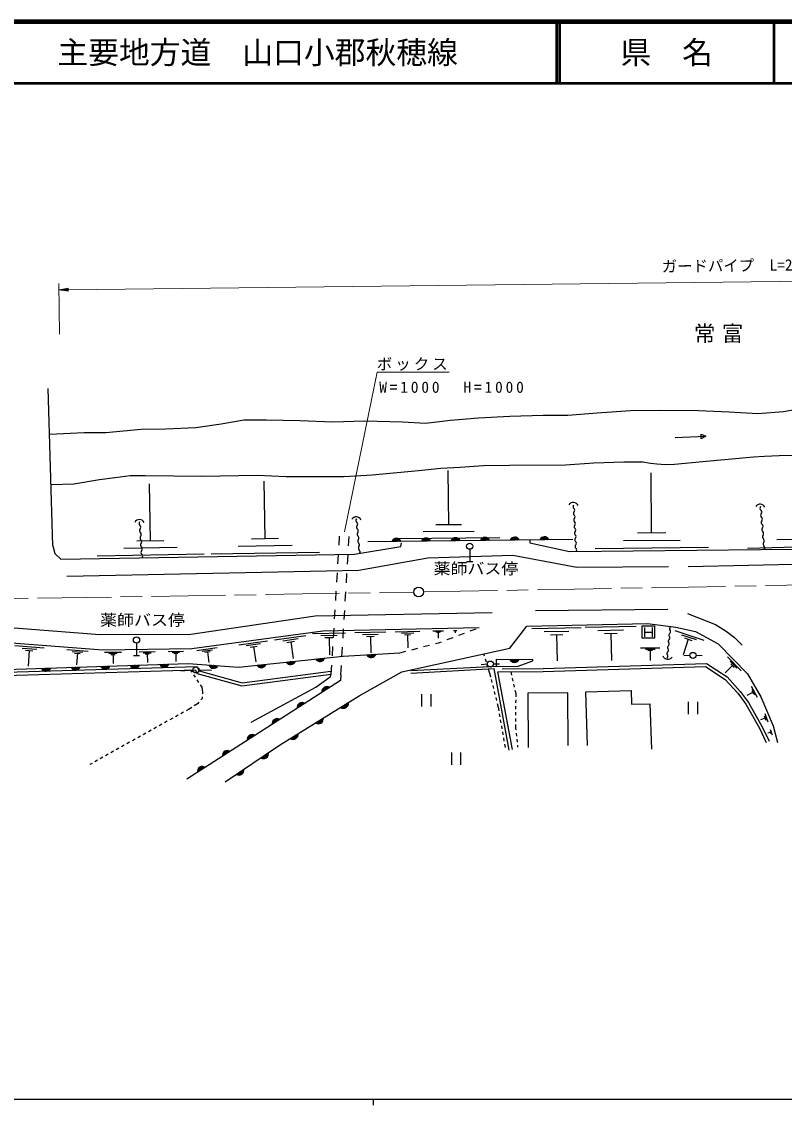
# Model space of a CAD drawing. Units: millimetres, scale not verified. Extents: x 40000 to 680000, y 20000 to 380000.
# Drawn here: x 210951 to 334706, y 204000 to 380000 of the extents above; entities that cross this region are included whole.
import ezdxf
from ezdxf.enums import TextEntityAlignment as Align

# ---------------------------------------------------------------- set-up
doc = ezdxf.new("R2010")
doc.units = ezdxf.units.MM
doc.header["$LTSCALE"] = 1000
doc.linetypes.add('CHAIN', pattern=[18.5, 12, -1.5, 3.5, -1.5])
for name, color, linetype, lineweight in [('M-BGD', 7, 'Continuous', 25), ('M-BMK', 2, 'CHAIN', 13), ('M-BMK-SRVR', 3, 'Continuous', 25), ('M-STR-HTXT', 7, 'Continuous', 13), ('M-STR-STRC', 7, 'Continuous', 25), ('M-STR-STRD', 7, 'Continuous', 25), ('M-TTL', 2, 'Continuous', 140), ('M-TTL-BAND', 7, 'Continuous', 25), ('M-TTL-LINE', 7, 'Continuous', 50)]:
    doc.layers.add(name, color=color, linetype=linetype, lineweight=lineweight)
doc.layers.add('M-BMK-HTXT', color=7, linetype='Continuous')
doc.layers.add('M-TTL-TXT', color=7, linetype='Continuous')
doc.styles.add('ＭＳ ゴシック', font='')
doc.styles.get('ＭＳ ゴシック').set_extended_font_data('MS Gothic')

msp = doc.modelspace()

# ---------------------------------------------------------------- linework, layer by layer
at = {"layer": 'M-BGD'}
for p, q in [((215995, 294893), (215239, 320403)), ((316971, 312451), (321967, 312655)), ((321202, 312999), (321967, 312655)), ((321233, 312250), (321202, 312999)), ((321967, 312655), (321233, 312250)), ((280243, 298279), (280148, 307107)), ((313175, 296942), (313076, 306751)), ((231830, 295664), (231675, 304931)), ((250436, 296007), (250279, 305398)), ((282312, 298301), (278174, 298256)), ((234002, 295701), (229658, 295628)), ((252637, 296044), (248235, 295970)), ((262448, 294967), (262538, 296464)), ((264003, 294873), (264093, 296371)), ((300394, 295889), (267124, 295530)), ((288543, 296161), (271991, 295982)), ((284393, 297220), (276117, 297130)), ((317785, 295762), (308589, 295669)), ((315474, 296965), (310876, 296918)), ((342986, 296086), (333471, 295849)), ((236193, 294579), (227505, 294433)), ((254858, 294907), (246054, 294760)), ((283652, 294311), (283652, 292311)), ((322396, 294582), (304004, 294397)), ((347775, 294937), (328745, 294462)), ((240556, 293493), (223181, 293202)), ((259279, 293807), (241672, 293512)), ((262269, 291972), (262359, 293469)), ((263823, 291879), (263913, 293376)), ((283152, 292311), (284152, 292311)), ((262089, 288977), (262179, 290475)), ((263643, 288884), (263733, 290381)), ((261909, 285983), (261999, 287480)), ((263464, 285889), (263554, 287387)), ((261730, 282988), (261820, 284485)), ((263284, 282895), (263374, 284392)), ((293719, 281421), (301745, 281617)), ((302397, 281633), (310643, 281834)), ((252000, 279610), (257046, 280301)), ((258151, 280649), (263475, 280757)), ((259489, 280321), (262151, 280375)), ((260162, 279980), (261493, 280007)), ((260827, 279993), (260885, 277154)), ((261550, 279993), (261640, 281491)), ((263104, 279900), (263194, 281398)), ((265016, 280789), (270049, 280891)), ((266281, 280479), (268798, 280530)), ((266917, 280156), (268175, 280181)), ((267546, 280169), (267600, 277484)), ((271584, 280922), (275548, 281002)), ((272580, 280678), (274562, 280718)), ((273081, 280423), (274072, 280444)), ((273576, 280434), (273619, 278319)), ((277647, 281045), (279413, 281081)), ((278091, 280936), (278974, 280954)), ((278314, 280823), (278755, 280832)), ((278535, 280827), (278554, 279886)), ((280007, 279646), (280943, 279997)), ((281025, 281113), (281565, 281124)), ((281295, 281119), (281302, 280759)), ((281879, 280348), (282816, 280699)), ((283752, 281050), (284688, 281401)), ((295739, 280935), (299752, 281033)), ((296755, 280425), (298762, 280474)), ((297758, 280449), (297863, 276169)), ((304472, 281134), (308595, 281234)), ((305516, 280609), (307578, 280660)), ((306547, 280634), (306654, 276237)), ((316929, 281111), (321666, 279568)), ((318010, 280410), (320379, 279638)), ((318500, 279901), (319684, 279515)), ((209831, 278685), (214618, 278312)), ((211003, 278273), (213396, 278086)), ((229581, 279064), (229581, 277064)), ((239396, 277884), (242692, 278336)), ((246170, 278812), (250829, 279450)), ((247378, 278661), (249707, 278980)), ((248002, 278430), (249167, 278589)), ((248585, 278510), (248925, 276025)), ((253308, 279446), (255831, 279792)), ((253985, 279196), (255246, 279369)), ((254615, 279283), (254984, 276592)), ((261370, 276999), (261460, 278496)), ((262925, 276906), (263014, 278403)), ((274241, 278004), (275209, 278256)), ((276177, 278508), (277145, 278760)), ((278112, 279012), (278783, 279187)), ((278783, 279187), (279070, 279295)), ((311377, 278308), (314517, 278322)), ((312163, 278102), (313733, 278109)), ((319092, 279708), (318268, 277182)), ((211576, 277907), (212773, 277814)), ((212175, 277860), (211975, 275307)), ((218273, 278027), (221763, 277754)), ((219127, 277726), (220872, 277590)), ((219546, 277459), (220418, 277391)), ((219982, 277425), (219837, 275564)), ((224393, 277578), (227147, 277616)), ((225084, 277404), (226461, 277423)), ((225431, 277225), (226119, 277235)), ((225775, 277230), (225795, 275761)), ((229081, 277064), (230081, 277064)), ((230028, 277656), (232624, 277691)), ((230680, 277492), (231978, 277509)), ((231007, 277323), (231655, 277332)), ((231331, 277327), (231350, 275943)), ((234735, 277721), (237199, 277755)), ((235354, 277565), (236586, 277582)), ((235664, 277405), (236280, 277413)), ((235972, 277409), (235990, 276095)), ((240250, 277777), (241898, 278003)), ((240692, 277614), (241516, 277727)), ((241104, 277670), (241345, 275913)), ((272306, 277500), (273274, 277752)), ((285908, 277318), (286007, 276997)), ((286155, 276519), (286303, 276042)), ((287948, 276451), (293892, 276394)), ((312556, 277894), (313341, 277898)), ((312949, 277896), (312956, 276221)), ((319401, 277046), (318402, 277004)), ((320401, 277075), (321401, 277088)), ((325507, 276828), (327693, 274574)), ((238751, 274681), (236759, 274505)), ((238306, 274722), (238549, 274357)), ((239749, 274716), (241749, 274680)), ((261191, 274004), (261281, 275502)), ((262745, 273911), (262835, 275408)), ((274085, 274597), (287942, 275314)), ((274107, 274198), (287620, 274950)), ((286515, 275625), (285518, 275554)), ((286451, 275564), (286550, 275242)), ((286657, 274897), (286870, 274207)), ((287513, 275682), (288512, 275725)), ((290079, 261707), (287620, 274950)), ((326299, 275409), (325097, 274244)), ((325903, 276119), (326996, 274992)), ((326026, 275691), (326573, 275128)), ((262690, 272989), (237725, 256956)), ((238826, 273941), (239103, 273524)), ((239379, 273108), (239656, 272692)), ((262745, 273911), (262690, 272989)), ((286870, 274207), (287019, 273619)), ((287142, 273134), (287264, 272649)), ((290330, 274416), (290449, 273886)), ((290558, 273399), (290668, 272911)), ((239933, 272275), (240176, 271910)), ((240176, 271910), (240303, 271103)), ((240303, 271103), (240287, 270844)), ((287387, 272164), (287509, 271680)), ((287632, 271195), (287755, 270710)), ((290778, 272423), (290887, 271935)), ((290997, 271447), (291116, 270917)), ((329579, 271060), (328628, 270558)), ((329346, 272077), (330287, 270294)), ((329461, 271283), (329696, 270837)), ((329462, 271568), (329933, 270677)), ((239703, 269472), (239497, 269235)), ((240240, 270085), (240033, 269848)), ((240256, 270344), (240240, 270085)), ((275835, 270782), (275835, 268782)), ((277335, 270782), (277335, 268782)), ((287877, 270225), (288000, 269741)), ((291112, 269844), (291110, 269344)), ((291116, 270917), (291114, 270344)), ((319110, 269509), (319110, 267509)), ((320610, 269509), (320610, 267509)), ((237196, 267846), (236760, 267601)), ((238011, 268301), (237633, 268090)), ((238542, 268635), (238011, 268301)), ((239497, 269235), (238965, 268901)), ((288122, 269256), (288271, 268667)), ((288271, 268667), (288369, 268098)), ((288453, 267605), (288538, 267112)), ((291104, 267844), (291102, 267344)), ((291108, 268844), (291106, 268344)), ((331522, 267655), (332007, 266259)), ((233706, 265892), (233269, 265648)), ((234578, 266381), (234142, 266136)), ((235451, 266869), (235015, 266625)), ((236324, 267357), (235887, 267113)), ((288623, 266619), (288707, 266126)), ((291097, 265844), (291095, 265270)), ((291101, 266844), (291099, 266344)), ((331579, 266892), (330834, 266634)), ((331457, 267241), (331700, 266543)), ((231088, 264427), (230651, 264183)), ((231960, 264916), (231524, 264671)), ((232833, 265404), (232397, 265160)), ((288792, 265634), (288876, 265141)), ((288961, 264648), (289045, 264155)), ((291095, 265270), (291128, 264963)), ((291183, 264466), (291237, 263969)), ((332464, 264577), (332009, 264419)), ((332390, 264791), (332538, 264364)), ((332429, 265043), (332726, 264190)), ((227597, 262474), (227161, 262230)), ((228470, 262962), (228033, 262718)), ((229342, 263451), (228906, 263206)), ((230215, 263939), (229779, 263695)), ((289130, 263662), (289214, 263169)), ((289299, 262677), (289396, 262107)), ((291292, 263472), (291346, 262975)), ((291401, 262478), (291434, 262171)), ((224106, 260521), (223670, 260276)), ((224979, 261009), (224543, 260765)), ((225852, 261497), (225415, 261253)), ((226724, 261986), (226288, 261741)), ((280684, 261327), (280684, 259327)), ((282184, 261327), (282184, 259327)), ((222361, 259544), (221983, 259332)), ((223234, 260032), (222797, 259788))]:
    msp.add_line(p, q, dxfattribs=at)
for points in [[(215459, 312983), (221109, 313254), (224597, 313297), (230318, 313807), (234295, 313871), (239224, 314063), (243340, 314685), (247025, 315307), (250661, 315355), (256069, 315211), (261428, 314996), (266597, 315187), (272770, 314996), (276502, 314804), (280522, 315283), (285068, 315666), (290141, 315905), (295596, 316072), (299568, 316072), (304353, 316455), (309761, 316838), (314642, 316886), (320767, 316838), (325744, 316623), (330434, 316336), (334597, 316671), (338234, 317340)], [(215700, 304840), (219409, 304941), (223556, 305643), (226108, 305994), (228533, 306281), (230989, 306313), (240177, 306170), (249206, 306345), (253863, 306122), (263211, 306122), (267837, 306393), (275334, 307127), (278971, 307478), (282129, 307669), (285893, 307924), (290136, 307972), (299197, 308036), (303823, 308323), (308640, 308514), (311734, 308514), (313010, 308307), (314031, 308180), (315435, 308052), (316903, 308148), (321465, 308562), (329727, 309328), (331514, 309456), (333875, 309519), (340574, 309695)], [(293419, 295813), (293435, 295342), (299848, 293955), (341196, 294372), (405907, 295987), (527144, 298113), (529387, 300243)], [(215995, 294893), (216318, 293637), (217287, 292703), (264949, 293502), (272486, 294758), (272606, 295356)], [(265715, 270505), (272648, 274425), (290161, 278246), (292921, 281802), (312493, 282280), (317121, 281643), (320284, 280932), (323999, 278958), (328754, 274054), (330898, 270328), (332873, 265626), (333594, 262909)], [(137394, 278312), (138192, 278977), (200117, 279844), (224094, 277974), (238559, 278173), (259809, 281083), (285215, 281599)], [(133802, 255741), (136540, 274756), (139173, 273440), (191872, 274252), (237959, 275759), (246153, 275186), (263093, 276969), (272306, 277500)], [(287948, 276451), (287942, 275314), (291358, 275286), (293924, 276201), (293892, 276394)], [(134531, 255636), (136905, 272119), (140316, 272334), (191956, 273347), (239076, 274745), (239413, 274127), (246699, 272134), (261191, 274004)], [(136227, 272577), (140295, 272834), (191944, 273847), (239368, 275254), (239750, 274553), (246734, 272643), (261127, 274500)], [(290571, 261798), (288231, 274395), (295570, 274469), (321942, 275261), (325112, 273184), (327175, 270914), (328479, 269166), (330684, 265239), (331781, 262940)], [(288943, 274903), (295560, 274969), (322085, 275765), (325439, 273568), (327562, 271233), (328899, 269439), (331128, 265469), (332232, 263155)], [(248215, 266205), (258660, 271937), (261016, 273593), (261191, 274004)], [(302789, 262466), (302513, 271149), (309864, 271382), (309935, 269138), (312897, 269232), (313133, 261828)], [(243966, 256542), (252787, 262512), (265715, 270505)], [(299626, 262445), (299562, 271000), (293073, 270952), (293139, 262125)]]:
    msp.add_lwpolyline(points, dxfattribs=at)
for centre in [(283652, 294811), (229581, 279564), (319901, 277068), (239249, 274725), (287014, 275661)]:
    msp.add_circle(centre, 500, dxfattribs=at)
for centre, radius, start, end in [((300470, 301078), 850, 22.26576, 146.12079), ((300772, 301223), 351, 133.05331, 232.8375), ((330787, 300784), 850, 24.17199, 148.02702), ((331154, 300966), 401, 138.47689, 231.45255), ((265242, 298739), 850, 24.34109, 148.19612), ((265555, 298993), 380, 137.29962, 233.02838), ((300827, 300149), 351, 133.05331, 232.8375), ((300882, 299076), 351, 133.05331, 232.8375), ((300347, 300663), 351, 313.05331, 52.8375), ((300402, 299589), 351, 313.05331, 52.8375), ((331255, 299806), 401, 138.47689, 231.45255), ((330654, 300338), 401, 318.47689, 51.45255), ((330755, 299179), 401, 318.47689, 51.45255), ((230055, 298285), 850, 28.07249, 151.92751), ((230393, 298501), 406, 137.77017, 230.1405), ((230474, 297331), 406, 137.77017, 230.1405), ((229873, 297877), 406, 317.77017, 50.1405), ((265656, 297871), 380, 137.29962, 233.02838), ((265098, 298387), 380, 317.29962, 53.02838), ((265199, 297264), 380, 317.29962, 53.02838), ((300937, 298003), 351, 133.05331, 232.8375), ((300458, 298516), 351, 313.05331, 52.8375), ((300513, 297443), 351, 313.05331, 52.8375), ((331356, 298647), 401, 138.47689, 231.45255), ((331456, 297487), 401, 138.47689, 231.45255), ((330855, 298019), 401, 318.47689, 51.45255), ((230555, 296161), 406, 137.77017, 230.1405), ((229954, 296707), 406, 317.77017, 50.1405), ((230034, 295538), 406, 317.77017, 50.1405), ((265757, 296749), 380, 137.29962, 233.02838), ((265859, 295627), 380, 137.29962, 233.02838), ((265301, 296142), 380, 317.29962, 53.02838), ((271763, 295267), 812, 23.23792, 157.99819), ((271763, 295267), 650, 29.35371, 151.8824), ((271763, 295267), 488, 40.4864, 140.74971), ((276563, 295319), 812, 23.23792, 157.99819), ((276563, 295319), 650, 29.35371, 151.8824), ((276563, 295319), 488, 40.4864, 140.74971), ((281362, 295371), 812, 23.23792, 157.99819), ((281362, 295371), 650, 29.35371, 151.8824), ((281362, 295371), 488, 40.4864, 140.74971), ((281362, 295371), 325, 74.67568, 106.56042), ((286162, 295423), 812, 23.23792, 157.99819), ((286162, 295423), 650, 29.35371, 151.8824), ((286162, 295423), 488, 40.4864, 140.74971), ((286162, 295423), 325, 74.67568, 106.56042), ((290962, 295474), 812, 23.23792, 157.99819), ((290962, 295474), 650, 29.35371, 151.8824), ((290962, 295474), 488, 40.4864, 140.74971), ((290962, 295474), 325, 74.67568, 106.56042), ((295762, 295526), 812, 23.23792, 157.99819), ((295762, 295526), 650, 29.35371, 151.8824), ((295762, 295526), 488, 40.4864, 140.74971), ((295762, 295526), 325, 74.67568, 106.56042), ((300993, 296929), 351, 133.05331, 232.8375), ((301048, 295856), 351, 133.05331, 232.8375), ((300568, 296369), 351, 313.05331, 52.8375), ((331557, 296327), 401, 138.47689, 231.45255), ((330956, 296859), 401, 318.47689, 51.45255), ((331057, 295699), 401, 318.47689, 51.45255), ((230636, 294991), 406, 137.77017, 230.1405), ((230717, 293822), 406, 137.77017, 230.1405), ((230115, 294368), 406, 317.77017, 50.1405), ((265960, 294505), 380, 137.29962, 233.02838), ((265402, 295020), 380, 317.29962, 53.02838), ((265503, 293898), 380, 317.29962, 53.02838), ((271763, 295267), 325, 74.67568, 106.56042), ((276563, 295319), 325, 74.67568, 106.56042), ((301103, 294782), 351, 133.05331, 232.8375), ((300623, 295296), 351, 313.05331, 52.8375), ((300679, 294222), 351, 313.05331, 52.8375), ((331658, 295167), 401, 138.47689, 231.45255), ((331158, 294540), 401, 318.47689, 51.45255), ((230196, 293198), 406, 317.77017, 50.1405), ((316378, 281365), 316, 120.93034, 226.60727), ((316269, 280364), 316, 120.93034, 226.60727), ((315835, 279906), 316, 300.93034, 46.60727), ((315944, 280906), 316, 300.93034, 46.60727), ((316051, 278363), 316, 120.93034, 226.60727), ((315617, 277905), 316, 300.93034, 46.60727), ((316160, 279364), 316, 120.93034, 226.60727), ((315726, 278905), 316, 300.93034, 46.60727), ((259364, 276891), 812, 208.62887, 343.38914), ((259364, 276891), 650, 214.74466, 337.27335), ((259364, 276891), 488, 225.87735, 326.14066), ((259364, 276891), 325, 260.06664, 291.95137), ((267682, 277546), 812, 205.91667, 340.67694), ((267682, 277546), 650, 212.03246, 334.56115), ((267682, 277546), 488, 223.16515, 323.42846), ((267682, 277546), 325, 257.35444, 289.23917), ((290923, 276735), 812, 202.07421, 336.83448), ((290923, 276735), 650, 208.19, 330.71869), ((290923, 276735), 488, 219.32268, 319.586), ((290923, 276735), 325, 253.51197, 285.39671), ((315800, 277283), 850, 200.06776, 323.92278), ((315941, 277363), 316, 120.93034, 226.60727), ((315508, 276904), 316, 300.93034, 46.60727), ((214905, 275318), 812, 204.49299, 339.25326), ((214905, 275318), 650, 210.60878, 333.13747), ((214905, 275318), 488, 221.74146, 322.00478), ((214905, 275318), 325, 255.93075, 287.81549), ((219703, 275475), 812, 204.49299, 339.25326), ((219703, 275475), 650, 210.60878, 333.13747), ((219703, 275475), 488, 221.74146, 322.00478), ((219703, 275475), 325, 255.93075, 287.81549), ((224500, 275631), 812, 204.49299, 339.25326), ((224500, 275631), 650, 210.60878, 333.13747), ((224500, 275631), 488, 221.74146, 322.00478), ((224500, 275631), 325, 255.93075, 287.81549), ((229297, 275788), 812, 204.49299, 339.25326), ((229297, 275788), 650, 210.60878, 333.13747), ((229297, 275788), 488, 221.74146, 322.00478), ((229297, 275788), 325, 255.93075, 287.81549), ((234095, 275945), 812, 204.49299, 339.25326), ((234095, 275945), 650, 210.60878, 333.13747), ((234095, 275945), 488, 221.74146, 322.00478), ((234095, 275945), 325, 255.93075, 287.81549), ((242078, 275784), 812, 198.61865, 333.37892), ((242078, 275784), 650, 204.73444, 327.26313), ((242078, 275784), 488, 215.86712, 316.13044), ((242078, 275784), 325, 250.05641, 281.94115), ((249817, 275886), 812, 208.62887, 343.38914), ((249817, 275886), 650, 214.74466, 337.27335), ((249817, 275886), 488, 225.87735, 326.14066), ((249817, 275886), 325, 260.06664, 291.95137), ((254590, 276388), 812, 208.62887, 343.38914), ((254590, 276388), 650, 214.74466, 337.27335), ((254590, 276388), 488, 225.87735, 326.14066), ((254590, 276388), 325, 260.06664, 291.95137), ((260473, 271194), 812, 55.32923, 190.0895), ((260473, 271194), 650, 61.44502, 183.97371), ((260473, 271194), 488, 72.5777, 172.84102), ((260473, 271194), 325, 106.76699, 138.65173), ((256434, 268600), 812, 55.32923, 190.0895), ((263169, 269299), 812, 234.34532, 9.10559), ((263169, 269299), 650, 240.46111, 2.98981), ((256434, 268600), 650, 61.44502, 183.97371), ((256434, 268600), 488, 72.5777, 172.84102), ((256434, 268600), 325, 106.76699, 138.65173), ((263169, 269299), 488, 251.5938, 351.85712), ((263169, 269299), 325, 285.78309, 317.66783), ((252396, 266006), 812, 55.32923, 190.0895), ((252396, 266006), 650, 61.44502, 183.97371), ((252396, 266006), 488, 72.5777, 172.84102), ((252396, 266006), 325, 106.76699, 138.65173), ((259086, 266774), 812, 234.34532, 9.10559), ((259086, 266774), 650, 240.46111, 2.98981), ((259086, 266774), 488, 251.5938, 351.85712), ((259086, 266774), 325, 285.78309, 317.66783), ((248357, 263412), 812, 55.32923, 190.0895), ((248357, 263412), 650, 61.44502, 183.97371), ((255004, 264250), 812, 234.34532, 9.10559), ((255004, 264250), 650, 240.46111, 2.98981), ((255004, 264250), 488, 251.5938, 351.85712), ((255004, 264250), 325, 285.78309, 317.66783), ((248357, 263412), 488, 72.5777, 172.84102), ((248357, 263412), 325, 106.76699, 138.65173), ((244318, 260819), 812, 55.32923, 190.0895), ((244318, 260819), 650, 61.44502, 183.97371), ((244318, 260819), 488, 72.5777, 172.84102), ((244318, 260819), 325, 106.76699, 138.65173), ((250189, 261131), 812, 236.71375, 11.47402), ((250189, 261131), 650, 242.82954, 5.35823), ((250189, 261131), 488, 253.96223, 354.22555), ((250189, 261131), 325, 288.15152, 320.03626), ((240279, 258225), 812, 55.32923, 190.0895), ((240279, 258225), 650, 61.44502, 183.97371), ((240279, 258225), 488, 72.5777, 172.84102), ((240279, 258225), 325, 106.76699, 138.65173), ((246214, 258441), 812, 236.71375, 11.47402), ((246214, 258441), 650, 242.82954, 5.35823), ((246214, 258441), 488, 253.96223, 354.22555), ((246214, 258441), 325, 288.15152, 320.03626)]:
    msp.add_arc(centre, radius, start, end, dxfattribs=at)
at = {"layer": 'M-BMK'}
for p, q in [((276168, 287382), (374311, 289199)), ((176519, 285738), (274569, 287354))]:
    msp.add_line(p, q, dxfattribs=at)
at = {"layer": 'M-BMK-SRVR'}
msp.add_circle((275368, 287367), 800, dxfattribs=at)
at = {"layer": 'M-STR-HTXT'}
for p, q in [((218515, 336469), (437390, 339017)), ((217099, 329226), (217004, 337451)), ((217015, 336452), (218512, 336719)), ((217015, 336452), (218515, 336469)), ((217015, 336452), (218518, 336219)), ((218514, 336519), (217315, 336505)), ((218516, 336419), (217316, 336405)), ((217614, 336559), (218514, 336569)), ((217616, 336359), (218516, 336369)), ((218513, 336619), (217913, 336612)), ((218517, 336319), (217917, 336312)), ((218213, 336666), (218513, 336669)), ((218217, 336266), (218517, 336269)), ((218518, 336219), (218512, 336719)), ((263353, 297124), (268627, 323100)), ((268627, 323100), (280327, 323100))]:
    msp.add_line(p, q, dxfattribs=at)
at = {"layer": 'M-STR-STRC'}
for p, q in [((311651, 279853), (311651, 281853)), ((311651, 281853), (313651, 281853)), ((312026, 281603), (312026, 280103)), ((313276, 281603), (313276, 280103)), ((313651, 281853), (313651, 279853)), ((313651, 279853), (311651, 279853)), ((312026, 280853), (313276, 280853))]:
    msp.add_line(p, q, dxfattribs=at)
at = {"layer": 'M-STR-STRD'}
for p, q in [((319084, 291538), (529370, 295730)), ((294341, 284357), (315819, 284600))]:
    msp.add_line(p, q, dxfattribs=at)
for points in [[(218291, 289935), (265651, 290942), (276844, 292928), (290648, 293371), (301053, 291405), (315921, 291509)], [(141266, 281493), (199270, 282358), (223626, 280473), (238404, 280534), (258585, 283519), (287303, 284019)], [(319007, 283857), (323519, 282074), (325275, 281020), (326626, 279967), (327869, 278724)]]:
    msp.add_lwpolyline(points, dxfattribs=at)
at = {"layer": 'M-TTL'}
msp.add_line((680000, 380000), (40000, 380000), dxfattribs=at)
at = {"layer": 'M-TTL-BAND'}
for p, q in [((40000, 205000), (579000, 205000)), ((268000, 205000), (268000, 204000))]:
    msp.add_line(p, q, dxfattribs=at)
at = {"layer": 'M-TTL-LINE'}
for p, q in [((297750, 380000), (297750, 370000)), ((298250, 380000), (298250, 370000)), ((333000, 380000), (333000, 370000)), ((40000, 370000), (680000, 370000))]:
    msp.add_line(p, q, dxfattribs=at)

# ---------------------------------------------------------------- texts
at = {"layer": 'M-BGD', "style": 'ＭＳ ゴシック', "width": 1.1}
for p in [(284662, 289699), (230553, 281354)]:
    msp.add_text('薬師バス停', height=1833, dxfattribs=at).set_placement(p, align=Align.BOTTOM_CENTER)
at = {"layer": 'M-BMK-HTXT', "insert": (324558, 327788), "char_height": 2566, "attachment_point": 8, "style": 'ＭＳ ゴシック'}
msp.add_mtext('\\T1.29;常富', dxfattribs=at)
at = {"layer": 'M-STR-HTXT', "style": 'ＭＳ ゴシック'}
msp.add_text('ガードパイプ  L=223.0', height=1833, rotation=0.667, dxfattribs=at).set_placement((327939, 338943), align=Align.BOTTOM_CENTER)
at = {"layer": 'M-STR-HTXT', "char_height": 1833, "attachment_point": 8, "style": 'ＭＳ ゴシック'}
for s, insert in [('\\T1.2;ボックス', (274577, 323300)), ('\\T1.37;W=1000\u3000H=1000', (280933, 319692))]:
    msp.add_mtext(s, dxfattribs=dict(at, insert=insert))
at = {"layer": 'M-TTL-TXT', "style": 'ＭＳ ゴシック'}
msp.add_text('主要地方道\u3000山口小郡秋穂線', height=3666, dxfattribs=at).set_placement((216734, 375000), align=Align.MIDDLE_LEFT)
msp.add_text('県\u3000名', height=3666, dxfattribs=at).set_placement((315625, 375000), align=Align.MIDDLE_CENTER)

doc.saveas('drawing.dxf')
